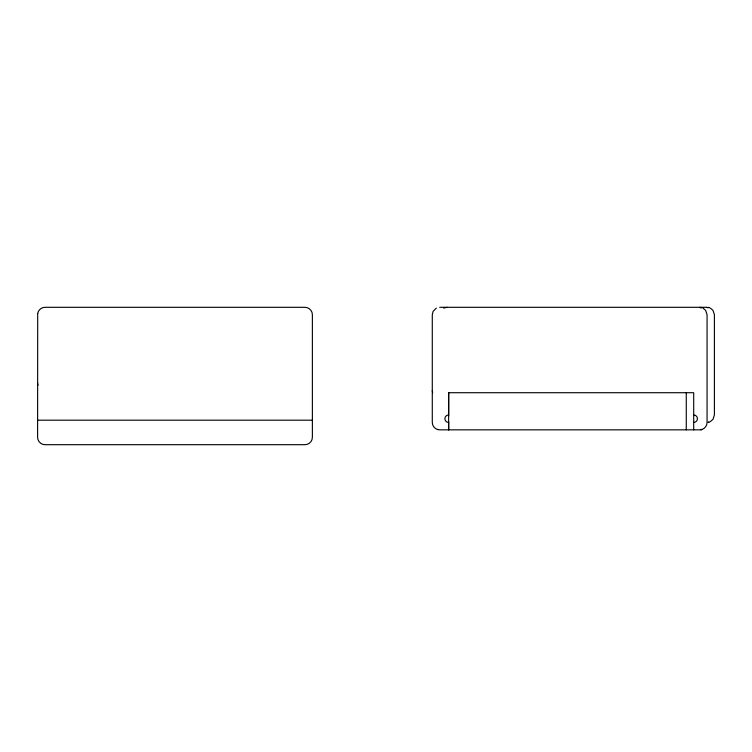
<?xml version="1.0" encoding="UTF-8"?>
<svg xmlns="http://www.w3.org/2000/svg" width="752" height="752" viewBox="0 0 752 752"><rect width="100%" height="100%" fill="white"/><g stroke="black" fill="none" stroke-linecap="round" stroke-linejoin="round"><path stroke-width="1.13" d="M436.339 308.113L433.096 311.356L432.287 314.731L432.287 422.417C432.212 426.384 435.746 429.918 439.713 429.843L699.642 429.843A7.426 7.426 0 0 0 707.068 422.417L707.068 314.731L705.649 310.369L703.007 308.113M710.349 421.609L712.981 419.353L714.4 414.991L714.4 314.731L712.981 310.369L710.349 308.113M443.68 308.113L447.045 307.305M709.239 422.051L708.14 422.323L709.155 422.051M701.907 429.477L700.798 429.749L701.823 429.477M439.713 307.305L706.974 307.305M700.676 307.671L701.259 307.671M37.6 420.189L312.381 420.189M437.42 429.477L438.096 429.477M700.676 429.477L701.259 429.477M432.654 392.779L432.287 390.485M37.967 385.353L37.6 383.059M693.701 429.843L693.701 392.713L448.624 392.713L448.624 429.843M686.275 392.713L686.275 429.843M448.718 392.713L448.671 415.912M448.671 421.722L448.718 429.843M693.701 414.991A3.713 3.713 0 0 1 697.414 418.704A3.713 3.713 0 0 1 693.701 422.417M448.624 422.417A3.713 3.713 0 0 1 444.911 418.704A3.713 3.713 0 0 1 448.624 414.991M37.694 313.575L37.6 437.269C37.525 441.236 41.059 444.77 45.026 444.695L304.955 444.695A7.426 7.426 0 0 0 312.381 437.269L312.381 314.731C312.456 310.764 308.922 307.23 304.955 307.305L45.026 307.305C41.473 307.258 38.202 310.059 37.694 313.575M707.331 422.051L707.331 422.051M699.999 429.477L699.999 429.477M700.347 307.671L699.642 307.399L700.347 307.671M701.936 307.671L700.798 307.399L701.907 307.671M707.679 307.671L706.974 307.399L707.679 307.671M709.268 307.671L708.14 307.399L709.239 307.671"/></g></svg>
